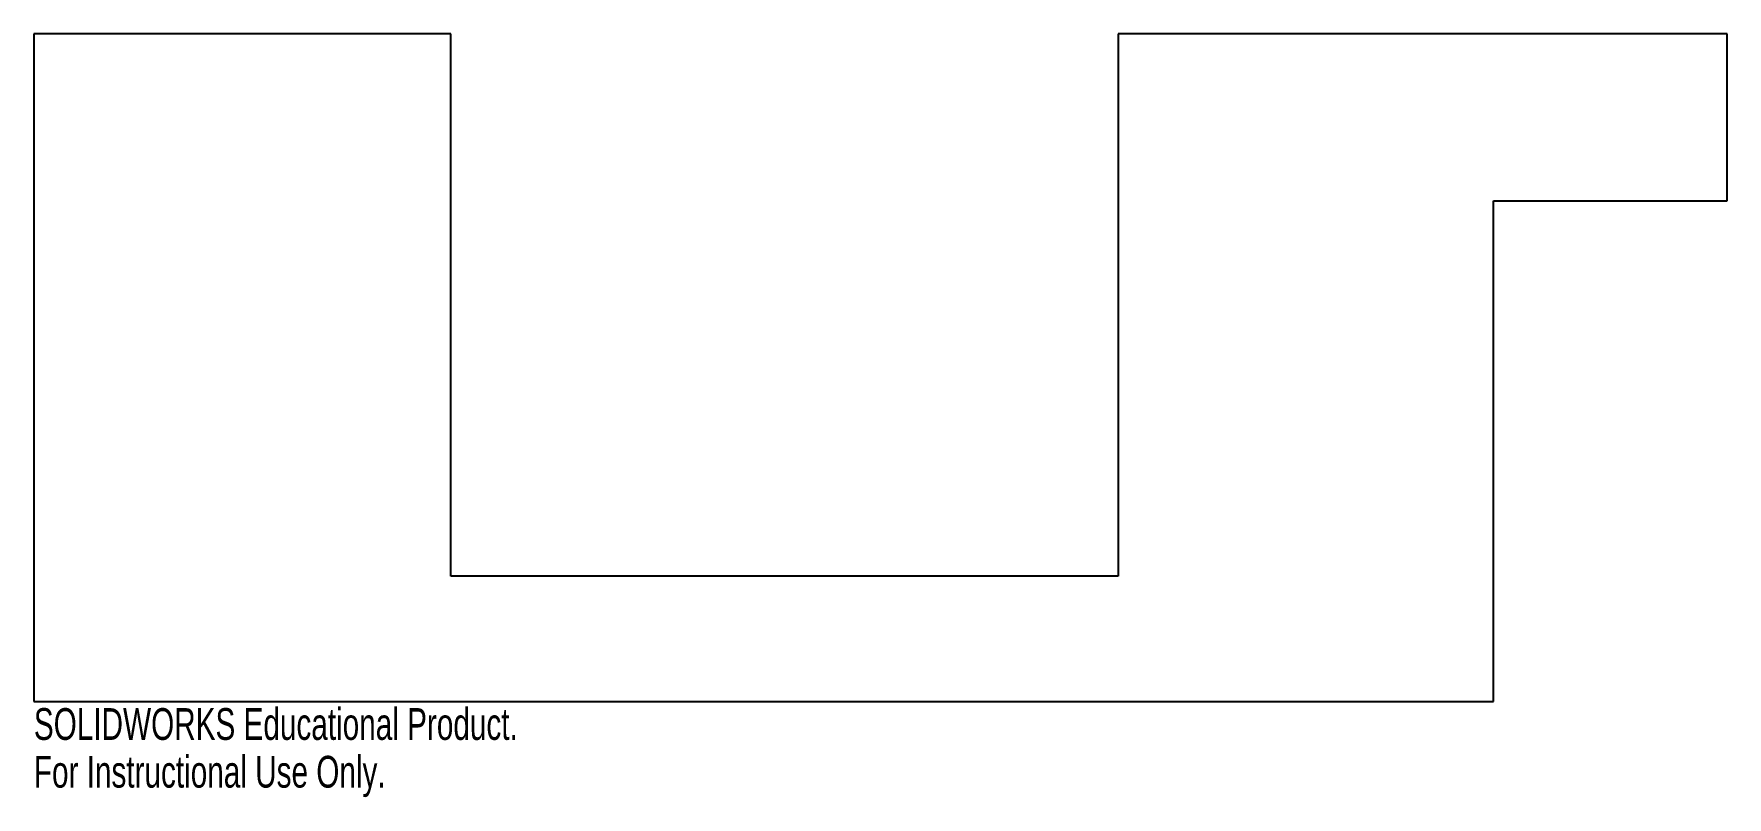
# Model space of a CAD drawing. Header units: inches. Extents: x 0 to 10.2, y -0.6 to 4.
import ezdxf

# ---------------------------------------------------------------- set-up
doc = ezdxf.new("R2010")
doc.units = ezdxf.units.IN
doc.header["$MEASUREMENT"] = 0
doc.styles.add('SLDTEXTSTYLE0', font='TXT', dxfattribs={"width": 0.7})

msp = doc.modelspace()

# ---------------------------------------------------------------- linework, layer by layer
at = {"color": 7, "linetype": 'Continuous', "lineweight": 25}
for p, q in [((2.5, 4), (0, 4)), ((0, 4), (0, 0)), ((2.5, 0.75), (2.5, 4)), ((6.5, 4), (6.5, 0.75)), ((10.15, 4), (6.5, 4)), ((10.15, 3), (10.15, 4)), ((8.75, 3), (10.15, 3)), ((8.75, 0), (8.75, 3)), ((6.5, 0.75), (2.5, 0.75)), ((0, 0), (8.75, 0))]:
    msp.add_line(p, q, dxfattribs=at)

# ---------------------------------------------------------------- texts
at = {"color": 7, "linetype": 'Continuous', "char_height": 0.1903, "attachment_point": 1, "style": 'SLDTEXTSTYLE0'}
for s, insert in [('SOLIDWORKS Educational Product.', (0, -0.04)), ('For Instructional Use Only.', (0, -0.326))]:
    msp.add_mtext(s, dxfattribs=dict(at, insert=insert))

doc.saveas('drawing.dxf')
